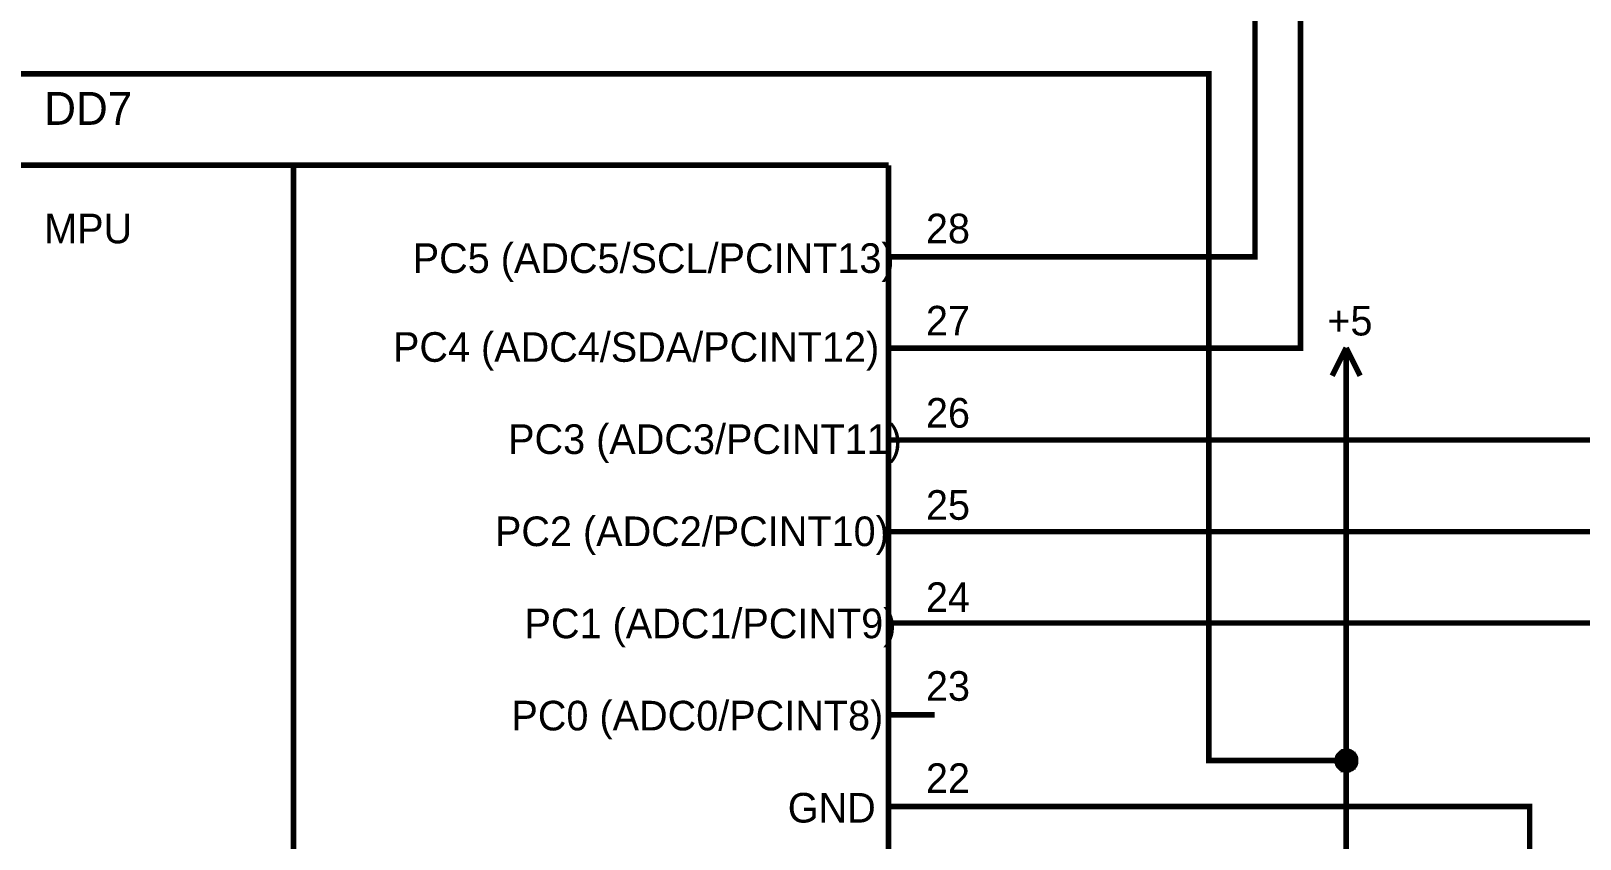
# Model space of a CAD drawing. Header units: millimetres. Extents: x 0 to 841, y 0 to 594.
# Drawn here: x 405.7 to 490.3, y 348.2 to 392.3 of the extents above; entities that cross this region are included whole.
import ezdxf

# ---------------------------------------------------------------- set-up
doc = ezdxf.new("R2010")
doc.units = ezdxf.units.MM
doc.layers.add('Sheet', color=255, linetype='Continuous')

msp = doc.modelspace()

# ---------------------------------------------------------------- linework, layer by layer
at = {"layer": 'Sheet'}
for points, const_width in [([(250.023, 502.479), (305.022, 502.479), (305.022, 487.499), (472.512, 487.499), (472.512, 379.987), (455.018, 379.987)], 0.3), ([(560.008, 502.479), (527.511, 502.479), (527.511, 369.992), (455.018, 369.992)], 0.3), ([(250.023, 492.485), (302.507, 492.485), (302.507, 482.49), (475.005, 482.49), (475.005, 375.001), (455.018, 375.001)], 0.3), ([(585.003, 442.49), (532.497, 442.49), (532.497, 364.984), (455.018, 364.984)], 0.3), ([(477.498, 331.497), (477.498, 339.987), (477.498, 352.497), (469.997, 352.497), (469.997, 389.981), (357.506, 389.981), (357.506, 349.981), (362.514, 349.981)], 0.3), ([(365.007, 384.995), (452.502, 384.995)], 0.3), ([(420.006, 384.995), (420.006, 309.981)], 0.3), ([(452.502, 384.995), (452.502, 309.981)], 0.3), ([(452.502, 379.987), (455.018, 379.987)], 0.3), ([(615.007, 379.987), (537.573, 379.987), (537.573, 359.998), (455.018, 359.998)], 0.3), ([(452.502, 375.001), (455.018, 375.001)], 0.3), ([(477.498, 375.023), (476.734, 373.496)], 0.3), ([(477.498, 375.023), (478.261, 373.496)], 0.3), ([(477.498, 372.485), (477.498, 375.023)], 0.3), ([(477.498, 372.485), (477.498, 352.497)], 0.3), ([(452.502, 369.992), (455.018, 369.992)], 0.3), ([(452.502, 364.984), (455.018, 364.984)], 0.3), ([(452.502, 359.998), (455.018, 359.998)], 0.3), ([(452.502, 354.99), (455.018, 354.99)], 0.3), ([(477.004, 352.497), (477.004, 352.519), (477.004, 352.542), (477.004, 352.564), (477.004, 352.586), (477.026, 352.609), (477.026, 352.631), (477.026, 352.676), (477.049, 352.699), (477.049, 352.699), (477.071, 352.721), (477.071, 352.744), (477.094, 352.766), (477.094, 352.789), (477.116, 352.811), (477.139, 352.833), (477.139, 352.833), (477.161, 352.856), (477.184, 352.878), (477.206, 352.901), (477.228, 352.901), (477.251, 352.923), (477.273, 352.923), (477.296, 352.946), (477.318, 352.946), (477.318, 352.968), (477.363, 352.968), (477.386, 352.968), (477.408, 352.991), (477.431, 352.991), (477.453, 352.991), (477.475, 352.991), (477.498, 352.991)], 0.3), ([(477.004, 352.497), (477.004, 352.519), (477.004, 352.542), (477.004, 352.564), (477.004, 352.586), (477.026, 352.609), (477.026, 352.631), (477.026, 352.676), (477.049, 352.699), (477.049, 352.699), (477.071, 352.721), (477.071, 352.744), (477.094, 352.766), (477.094, 352.789), (477.116, 352.811), (477.139, 352.833), (477.139, 352.833), (477.161, 352.856), (477.184, 352.878), (477.206, 352.901), (477.228, 352.901), (477.251, 352.923), (477.273, 352.923), (477.296, 352.946), (477.318, 352.946), (477.318, 352.968), (477.363, 352.968), (477.386, 352.968), (477.408, 352.991), (477.431, 352.991), (477.453, 352.991), (477.475, 352.991), (477.498, 352.991)], 0.3), ([(477.004, 352.497), (477.004, 352.519), (477.004, 352.542), (477.004, 352.564), (477.004, 352.586), (477.026, 352.609), (477.026, 352.631), (477.026, 352.676), (477.049, 352.699), (477.049, 352.699), (477.071, 352.721), (477.071, 352.744), (477.094, 352.766), (477.094, 352.789), (477.116, 352.811), (477.139, 352.833), (477.139, 352.833), (477.161, 352.856), (477.184, 352.878), (477.206, 352.901), (477.228, 352.901), (477.251, 352.923), (477.273, 352.923), (477.296, 352.946), (477.318, 352.946), (477.318, 352.968), (477.363, 352.968), (477.386, 352.968), (477.408, 352.991), (477.431, 352.991), (477.453, 352.991), (477.475, 352.991), (477.498, 352.991)], 0.3), ([(477.004, 352.497), (477.004, 352.519), (477.004, 352.542), (477.004, 352.564), (477.004, 352.586), (477.026, 352.609), (477.026, 352.631), (477.026, 352.676), (477.049, 352.699), (477.049, 352.699), (477.071, 352.721), (477.071, 352.744), (477.094, 352.766), (477.094, 352.789), (477.116, 352.811), (477.139, 352.833), (477.139, 352.833), (477.161, 352.856), (477.184, 352.878), (477.206, 352.901), (477.228, 352.901), (477.251, 352.923), (477.273, 352.923), (477.296, 352.946), (477.318, 352.946), (477.318, 352.968), (477.363, 352.968), (477.386, 352.968), (477.408, 352.991), (477.431, 352.991), (477.453, 352.991), (477.475, 352.991), (477.498, 352.991)], 0.3), ([(477.004, 352.497), (477.004, 352.519), (477.004, 352.542), (477.004, 352.564), (477.004, 352.586), (477.026, 352.609), (477.026, 352.631), (477.026, 352.676), (477.049, 352.699), (477.049, 352.699), (477.071, 352.721), (477.071, 352.744), (477.094, 352.766), (477.094, 352.789), (477.116, 352.811), (477.139, 352.833), (477.139, 352.833), (477.161, 352.856), (477.184, 352.878), (477.206, 352.901), (477.228, 352.901), (477.251, 352.923), (477.273, 352.923), (477.296, 352.946), (477.318, 352.946), (477.318, 352.968), (477.363, 352.968), (477.386, 352.968), (477.408, 352.991), (477.431, 352.991), (477.453, 352.991), (477.475, 352.991), (477.498, 352.991)], 0.0991), ([(477.004, 352.497), (477.004, 352.519), (477.004, 352.542), (477.004, 352.564), (477.004, 352.586), (477.026, 352.609), (477.026, 352.631), (477.026, 352.676), (477.049, 352.699), (477.049, 352.699), (477.071, 352.721), (477.071, 352.744), (477.094, 352.766), (477.094, 352.789), (477.116, 352.811), (477.139, 352.833), (477.139, 352.833), (477.161, 352.856), (477.184, 352.878), (477.206, 352.901), (477.228, 352.901), (477.251, 352.923), (477.273, 352.923), (477.296, 352.946), (477.318, 352.946), (477.318, 352.968), (477.363, 352.968), (477.386, 352.968), (477.408, 352.991), (477.431, 352.991), (477.453, 352.991), (477.475, 352.991), (477.498, 352.991)], 0.0991), ([(477.004, 352.497), (477.004, 352.519), (477.004, 352.542), (477.004, 352.564), (477.004, 352.586), (477.026, 352.609), (477.026, 352.631), (477.026, 352.676), (477.049, 352.699), (477.049, 352.699), (477.071, 352.721), (477.071, 352.744), (477.094, 352.766), (477.094, 352.789), (477.116, 352.811), (477.139, 352.833), (477.139, 352.833), (477.161, 352.856), (477.184, 352.878), (477.206, 352.901), (477.228, 352.901), (477.251, 352.923), (477.273, 352.923), (477.296, 352.946), (477.318, 352.946), (477.318, 352.968), (477.363, 352.968), (477.386, 352.968), (477.408, 352.991), (477.431, 352.991), (477.453, 352.991), (477.475, 352.991), (477.498, 352.991)], 0.0991), ([(477.004, 352.497), (477.004, 352.519), (477.004, 352.542), (477.004, 352.564), (477.004, 352.586), (477.026, 352.609), (477.026, 352.631), (477.026, 352.676), (477.049, 352.699), (477.049, 352.699), (477.071, 352.721), (477.071, 352.744), (477.094, 352.766), (477.094, 352.789), (477.116, 352.811), (477.139, 352.833), (477.139, 352.833), (477.161, 352.856), (477.184, 352.878), (477.206, 352.901), (477.228, 352.901), (477.251, 352.923), (477.273, 352.923), (477.296, 352.946), (477.318, 352.946), (477.318, 352.968), (477.363, 352.968), (477.386, 352.968), (477.408, 352.991), (477.431, 352.991), (477.453, 352.991), (477.475, 352.991), (477.498, 352.991)], 0.0991), ([(477.498, 352.991), (477.498, 352.991)], 0.3), ([(477.498, 352.991), (477.52, 352.991), (477.543, 352.991), (477.588, 352.991), (477.61, 352.991), (477.633, 352.968), (477.655, 352.968), (477.678, 352.968), (477.7, 352.946), (477.722, 352.946), (477.745, 352.923), (477.767, 352.923), (477.79, 352.901), (477.812, 352.901), (477.835, 352.878), (477.857, 352.856), (477.857, 352.833), (477.88, 352.833), (477.902, 352.811), (477.925, 352.789), (477.925, 352.766), (477.947, 352.744), (477.947, 352.721), (477.97, 352.699), (477.97, 352.699), (477.992, 352.676), (477.992, 352.631), (477.992, 352.609), (478.014, 352.586), (478.014, 352.564), (478.014, 352.542), (478.014, 352.519), (478.014, 352.497)], 0.3), ([(477.498, 352.991), (477.498, 352.991)], 0.3), ([(477.498, 352.991), (477.52, 352.991), (477.543, 352.991), (477.588, 352.991), (477.61, 352.991), (477.633, 352.968), (477.655, 352.968), (477.678, 352.968), (477.7, 352.946), (477.722, 352.946), (477.745, 352.923), (477.767, 352.923), (477.79, 352.901), (477.812, 352.901), (477.835, 352.878), (477.857, 352.856), (477.857, 352.833), (477.88, 352.833), (477.902, 352.811), (477.925, 352.789), (477.925, 352.766), (477.947, 352.744), (477.947, 352.721), (477.97, 352.699), (477.97, 352.699), (477.992, 352.676), (477.992, 352.631), (477.992, 352.609), (478.014, 352.586), (478.014, 352.564), (478.014, 352.542), (478.014, 352.519), (478.014, 352.497)], 0.3), ([(477.498, 352.991), (477.498, 352.991)], 0.3), ([(477.498, 352.991), (477.52, 352.991), (477.543, 352.991), (477.588, 352.991), (477.61, 352.991), (477.633, 352.968), (477.655, 352.968), (477.678, 352.968), (477.7, 352.946), (477.722, 352.946), (477.745, 352.923), (477.767, 352.923), (477.79, 352.901), (477.812, 352.901), (477.835, 352.878), (477.857, 352.856), (477.857, 352.833), (477.88, 352.833), (477.902, 352.811), (477.925, 352.789), (477.925, 352.766), (477.947, 352.744), (477.947, 352.721), (477.97, 352.699), (477.97, 352.699), (477.992, 352.676), (477.992, 352.631), (477.992, 352.609), (478.014, 352.586), (478.014, 352.564), (478.014, 352.542), (478.014, 352.519), (478.014, 352.497)], 0.3), ([(477.498, 352.991), (477.498, 352.991)], 0.3), ([(477.498, 352.991), (477.52, 352.991), (477.543, 352.991), (477.588, 352.991), (477.61, 352.991), (477.633, 352.968), (477.655, 352.968), (477.678, 352.968), (477.7, 352.946), (477.722, 352.946), (477.745, 352.923), (477.767, 352.923), (477.79, 352.901), (477.812, 352.901), (477.835, 352.878), (477.857, 352.856), (477.857, 352.833), (477.88, 352.833), (477.902, 352.811), (477.925, 352.789), (477.925, 352.766), (477.947, 352.744), (477.947, 352.721), (477.97, 352.699), (477.97, 352.699), (477.992, 352.676), (477.992, 352.631), (477.992, 352.609), (478.014, 352.586), (478.014, 352.564), (478.014, 352.542), (478.014, 352.519), (478.014, 352.497)], 0.3), ([(477.498, 352.991), (477.498, 352.991)], 0.0991), ([(477.498, 352.991), (477.52, 352.991), (477.543, 352.991), (477.588, 352.991), (477.61, 352.991), (477.633, 352.968), (477.655, 352.968), (477.678, 352.968), (477.7, 352.946), (477.722, 352.946), (477.745, 352.923), (477.767, 352.923), (477.79, 352.901), (477.812, 352.901), (477.835, 352.878), (477.857, 352.856), (477.857, 352.833), (477.88, 352.833), (477.902, 352.811), (477.925, 352.789), (477.925, 352.766), (477.947, 352.744), (477.947, 352.721), (477.97, 352.699), (477.97, 352.699), (477.992, 352.676), (477.992, 352.631), (477.992, 352.609), (478.014, 352.586), (478.014, 352.564), (478.014, 352.542), (478.014, 352.519), (478.014, 352.497)], 0.0991), ([(477.498, 352.991), (477.498, 352.991)], 0.0991), ([(477.498, 352.991), (477.52, 352.991), (477.543, 352.991), (477.588, 352.991), (477.61, 352.991), (477.633, 352.968), (477.655, 352.968), (477.678, 352.968), (477.7, 352.946), (477.722, 352.946), (477.745, 352.923), (477.767, 352.923), (477.79, 352.901), (477.812, 352.901), (477.835, 352.878), (477.857, 352.856), (477.857, 352.833), (477.88, 352.833), (477.902, 352.811), (477.925, 352.789), (477.925, 352.766), (477.947, 352.744), (477.947, 352.721), (477.97, 352.699), (477.97, 352.699), (477.992, 352.676), (477.992, 352.631), (477.992, 352.609), (478.014, 352.586), (478.014, 352.564), (478.014, 352.542), (478.014, 352.519), (478.014, 352.497)], 0.0991), ([(477.498, 352.991), (477.498, 352.991)], 0.0991), ([(477.498, 352.991), (477.52, 352.991), (477.543, 352.991), (477.588, 352.991), (477.61, 352.991), (477.633, 352.968), (477.655, 352.968), (477.678, 352.968), (477.7, 352.946), (477.722, 352.946), (477.745, 352.923), (477.767, 352.923), (477.79, 352.901), (477.812, 352.901), (477.835, 352.878), (477.857, 352.856), (477.857, 352.833), (477.88, 352.833), (477.902, 352.811), (477.925, 352.789), (477.925, 352.766), (477.947, 352.744), (477.947, 352.721), (477.97, 352.699), (477.97, 352.699), (477.992, 352.676), (477.992, 352.631), (477.992, 352.609), (478.014, 352.586), (478.014, 352.564), (478.014, 352.542), (478.014, 352.519), (478.014, 352.497)], 0.0991), ([(477.498, 352.991), (477.498, 352.991)], 0.0991), ([(477.498, 352.991), (477.52, 352.991), (477.543, 352.991), (477.588, 352.991), (477.61, 352.991), (477.633, 352.968), (477.655, 352.968), (477.678, 352.968), (477.7, 352.946), (477.722, 352.946), (477.745, 352.923), (477.767, 352.923), (477.79, 352.901), (477.812, 352.901), (477.835, 352.878), (477.857, 352.856), (477.857, 352.833), (477.88, 352.833), (477.902, 352.811), (477.925, 352.789), (477.925, 352.766), (477.947, 352.744), (477.947, 352.721), (477.97, 352.699), (477.97, 352.699), (477.992, 352.676), (477.992, 352.631), (477.992, 352.609), (478.014, 352.586), (478.014, 352.564), (478.014, 352.542), (478.014, 352.519), (478.014, 352.497)], 0.0991), ([(477.498, 351.98), (477.475, 351.98), (477.453, 351.98), (477.431, 351.98), (477.408, 351.98), (477.386, 352.002), (477.363, 352.002), (477.318, 352.002), (477.318, 352.025), (477.296, 352.025), (477.273, 352.047), (477.251, 352.047), (477.228, 352.07), (477.206, 352.07), (477.184, 352.092), (477.161, 352.115), (477.139, 352.137), (477.139, 352.137), (477.116, 352.16), (477.094, 352.182), (477.094, 352.205), (477.071, 352.227), (477.071, 352.25), (477.049, 352.272), (477.049, 352.294), (477.026, 352.317), (477.026, 352.339), (477.026, 352.362), (477.004, 352.384), (477.004, 352.407), (477.004, 352.452), (477.004, 352.474), (477.004, 352.497)], 0.3), ([(477.004, 352.497), (477.004, 352.497)], 0.3), ([(477.498, 351.98), (477.475, 351.98), (477.453, 351.98), (477.431, 351.98), (477.408, 351.98), (477.386, 352.002), (477.363, 352.002), (477.318, 352.002), (477.318, 352.025), (477.296, 352.025), (477.273, 352.047), (477.251, 352.047), (477.228, 352.07), (477.206, 352.07), (477.184, 352.092), (477.161, 352.115), (477.139, 352.137), (477.139, 352.137), (477.116, 352.16), (477.094, 352.182), (477.094, 352.205), (477.071, 352.227), (477.071, 352.25), (477.049, 352.272), (477.049, 352.294), (477.026, 352.317), (477.026, 352.339), (477.026, 352.362), (477.004, 352.384), (477.004, 352.407), (477.004, 352.452), (477.004, 352.474), (477.004, 352.497)], 0.3), ([(477.004, 352.497), (477.004, 352.497)], 0.3), ([(477.498, 351.98), (477.475, 351.98), (477.453, 351.98), (477.431, 351.98), (477.408, 351.98), (477.386, 352.002), (477.363, 352.002), (477.318, 352.002), (477.318, 352.025), (477.296, 352.025), (477.273, 352.047), (477.251, 352.047), (477.228, 352.07), (477.206, 352.07), (477.184, 352.092), (477.161, 352.115), (477.139, 352.137), (477.139, 352.137), (477.116, 352.16), (477.094, 352.182), (477.094, 352.205), (477.071, 352.227), (477.071, 352.25), (477.049, 352.272), (477.049, 352.294), (477.026, 352.317), (477.026, 352.339), (477.026, 352.362), (477.004, 352.384), (477.004, 352.407), (477.004, 352.452), (477.004, 352.474), (477.004, 352.497)], 0.3), ([(477.004, 352.497), (477.004, 352.497)], 0.3), ([(477.498, 351.98), (477.475, 351.98), (477.453, 351.98), (477.431, 351.98), (477.408, 351.98), (477.386, 352.002), (477.363, 352.002), (477.318, 352.002), (477.318, 352.025), (477.296, 352.025), (477.273, 352.047), (477.251, 352.047), (477.228, 352.07), (477.206, 352.07), (477.184, 352.092), (477.161, 352.115), (477.139, 352.137), (477.139, 352.137), (477.116, 352.16), (477.094, 352.182), (477.094, 352.205), (477.071, 352.227), (477.071, 352.25), (477.049, 352.272), (477.049, 352.294), (477.026, 352.317), (477.026, 352.339), (477.026, 352.362), (477.004, 352.384), (477.004, 352.407), (477.004, 352.452), (477.004, 352.474), (477.004, 352.497)], 0.3), ([(477.004, 352.497), (477.004, 352.497)], 0.3), ([(477.498, 351.98), (477.475, 351.98), (477.453, 351.98), (477.431, 351.98), (477.408, 351.98), (477.386, 352.002), (477.363, 352.002), (477.318, 352.002), (477.318, 352.025), (477.296, 352.025), (477.273, 352.047), (477.251, 352.047), (477.228, 352.07), (477.206, 352.07), (477.184, 352.092), (477.161, 352.115), (477.139, 352.137), (477.139, 352.137), (477.116, 352.16), (477.094, 352.182), (477.094, 352.205), (477.071, 352.227), (477.071, 352.25), (477.049, 352.272), (477.049, 352.294), (477.026, 352.317), (477.026, 352.339), (477.026, 352.362), (477.004, 352.384), (477.004, 352.407), (477.004, 352.452), (477.004, 352.474), (477.004, 352.497)], 0.0991), ([(477.004, 352.497), (477.004, 352.497)], 0.0991), ([(477.498, 351.98), (477.475, 351.98), (477.453, 351.98), (477.431, 351.98), (477.408, 351.98), (477.386, 352.002), (477.363, 352.002), (477.318, 352.002), (477.318, 352.025), (477.296, 352.025), (477.273, 352.047), (477.251, 352.047), (477.228, 352.07), (477.206, 352.07), (477.184, 352.092), (477.161, 352.115), (477.139, 352.137), (477.139, 352.137), (477.116, 352.16), (477.094, 352.182), (477.094, 352.205), (477.071, 352.227), (477.071, 352.25), (477.049, 352.272), (477.049, 352.294), (477.026, 352.317), (477.026, 352.339), (477.026, 352.362), (477.004, 352.384), (477.004, 352.407), (477.004, 352.452), (477.004, 352.474), (477.004, 352.497)], 0.0991), ([(477.004, 352.497), (477.004, 352.497)], 0.0991), ([(477.498, 351.98), (477.475, 351.98), (477.453, 351.98), (477.431, 351.98), (477.408, 351.98), (477.386, 352.002), (477.363, 352.002), (477.318, 352.002), (477.318, 352.025), (477.296, 352.025), (477.273, 352.047), (477.251, 352.047), (477.228, 352.07), (477.206, 352.07), (477.184, 352.092), (477.161, 352.115), (477.139, 352.137), (477.139, 352.137), (477.116, 352.16), (477.094, 352.182), (477.094, 352.205), (477.071, 352.227), (477.071, 352.25), (477.049, 352.272), (477.049, 352.294), (477.026, 352.317), (477.026, 352.339), (477.026, 352.362), (477.004, 352.384), (477.004, 352.407), (477.004, 352.452), (477.004, 352.474), (477.004, 352.497)], 0.0991), ([(477.004, 352.497), (477.004, 352.497)], 0.0991), ([(477.498, 351.98), (477.475, 351.98), (477.453, 351.98), (477.431, 351.98), (477.408, 351.98), (477.386, 352.002), (477.363, 352.002), (477.318, 352.002), (477.318, 352.025), (477.296, 352.025), (477.273, 352.047), (477.251, 352.047), (477.228, 352.07), (477.206, 352.07), (477.184, 352.092), (477.161, 352.115), (477.139, 352.137), (477.139, 352.137), (477.116, 352.16), (477.094, 352.182), (477.094, 352.205), (477.071, 352.227), (477.071, 352.25), (477.049, 352.272), (477.049, 352.294), (477.026, 352.317), (477.026, 352.339), (477.026, 352.362), (477.004, 352.384), (477.004, 352.407), (477.004, 352.452), (477.004, 352.474), (477.004, 352.497)], 0.0991), ([(477.004, 352.497), (477.004, 352.497)], 0.0991), ([(478.014, 352.497), (478.014, 352.474), (478.014, 352.452), (478.014, 352.407), (478.014, 352.384), (477.992, 352.362), (477.992, 352.339), (477.992, 352.317), (477.97, 352.294), (477.97, 352.272), (477.947, 352.25), (477.947, 352.227), (477.925, 352.205), (477.925, 352.182), (477.902, 352.16), (477.88, 352.137), (477.857, 352.137), (477.857, 352.115), (477.835, 352.092), (477.812, 352.07), (477.79, 352.07), (477.767, 352.047), (477.745, 352.047), (477.722, 352.025), (477.7, 352.025), (477.678, 352.002), (477.655, 352.002), (477.633, 352.002), (477.61, 351.98), (477.588, 351.98), (477.543, 351.98), (477.52, 351.98), (477.498, 351.98)], 0.3), ([(478.014, 352.497), (478.014, 352.474), (478.014, 352.452), (478.014, 352.407), (478.014, 352.384), (477.992, 352.362), (477.992, 352.339), (477.992, 352.317), (477.97, 352.294), (477.97, 352.272), (477.947, 352.25), (477.947, 352.227), (477.925, 352.205), (477.925, 352.182), (477.902, 352.16), (477.88, 352.137), (477.857, 352.137), (477.857, 352.115), (477.835, 352.092), (477.812, 352.07), (477.79, 352.07), (477.767, 352.047), (477.745, 352.047), (477.722, 352.025), (477.7, 352.025), (477.678, 352.002), (477.655, 352.002), (477.633, 352.002), (477.61, 351.98), (477.588, 351.98), (477.543, 351.98), (477.52, 351.98), (477.498, 351.98)], 0.3), ([(478.014, 352.497), (478.014, 352.474), (478.014, 352.452), (478.014, 352.407), (478.014, 352.384), (477.992, 352.362), (477.992, 352.339), (477.992, 352.317), (477.97, 352.294), (477.97, 352.272), (477.947, 352.25), (477.947, 352.227), (477.925, 352.205), (477.925, 352.182), (477.902, 352.16), (477.88, 352.137), (477.857, 352.137), (477.857, 352.115), (477.835, 352.092), (477.812, 352.07), (477.79, 352.07), (477.767, 352.047), (477.745, 352.047), (477.722, 352.025), (477.7, 352.025), (477.678, 352.002), (477.655, 352.002), (477.633, 352.002), (477.61, 351.98), (477.588, 351.98), (477.543, 351.98), (477.52, 351.98), (477.498, 351.98)], 0.3), ([(478.014, 352.497), (478.014, 352.474), (478.014, 352.452), (478.014, 352.407), (478.014, 352.384), (477.992, 352.362), (477.992, 352.339), (477.992, 352.317), (477.97, 352.294), (477.97, 352.272), (477.947, 352.25), (477.947, 352.227), (477.925, 352.205), (477.925, 352.182), (477.902, 352.16), (477.88, 352.137), (477.857, 352.137), (477.857, 352.115), (477.835, 352.092), (477.812, 352.07), (477.79, 352.07), (477.767, 352.047), (477.745, 352.047), (477.722, 352.025), (477.7, 352.025), (477.678, 352.002), (477.655, 352.002), (477.633, 352.002), (477.61, 351.98), (477.588, 351.98), (477.543, 351.98), (477.52, 351.98), (477.498, 351.98)], 0.3), ([(478.014, 352.497), (478.014, 352.474), (478.014, 352.452), (478.014, 352.407), (478.014, 352.384), (477.992, 352.362), (477.992, 352.339), (477.992, 352.317), (477.97, 352.294), (477.97, 352.272), (477.947, 352.25), (477.947, 352.227), (477.925, 352.205), (477.925, 352.182), (477.902, 352.16), (477.88, 352.137), (477.857, 352.137), (477.857, 352.115), (477.835, 352.092), (477.812, 352.07), (477.79, 352.07), (477.767, 352.047), (477.745, 352.047), (477.722, 352.025), (477.7, 352.025), (477.678, 352.002), (477.655, 352.002), (477.633, 352.002), (477.61, 351.98), (477.588, 351.98), (477.543, 351.98), (477.52, 351.98), (477.498, 351.98)], 0.0991), ([(478.014, 352.497), (478.014, 352.474), (478.014, 352.452), (478.014, 352.407), (478.014, 352.384), (477.992, 352.362), (477.992, 352.339), (477.992, 352.317), (477.97, 352.294), (477.97, 352.272), (477.947, 352.25), (477.947, 352.227), (477.925, 352.205), (477.925, 352.182), (477.902, 352.16), (477.88, 352.137), (477.857, 352.137), (477.857, 352.115), (477.835, 352.092), (477.812, 352.07), (477.79, 352.07), (477.767, 352.047), (477.745, 352.047), (477.722, 352.025), (477.7, 352.025), (477.678, 352.002), (477.655, 352.002), (477.633, 352.002), (477.61, 351.98), (477.588, 351.98), (477.543, 351.98), (477.52, 351.98), (477.498, 351.98)], 0.0991), ([(478.014, 352.497), (478.014, 352.474), (478.014, 352.452), (478.014, 352.407), (478.014, 352.384), (477.992, 352.362), (477.992, 352.339), (477.992, 352.317), (477.97, 352.294), (477.97, 352.272), (477.947, 352.25), (477.947, 352.227), (477.925, 352.205), (477.925, 352.182), (477.902, 352.16), (477.88, 352.137), (477.857, 352.137), (477.857, 352.115), (477.835, 352.092), (477.812, 352.07), (477.79, 352.07), (477.767, 352.047), (477.745, 352.047), (477.722, 352.025), (477.7, 352.025), (477.678, 352.002), (477.655, 352.002), (477.633, 352.002), (477.61, 351.98), (477.588, 351.98), (477.543, 351.98), (477.52, 351.98), (477.498, 351.98)], 0.0991), ([(478.014, 352.497), (478.014, 352.474), (478.014, 352.452), (478.014, 352.407), (478.014, 352.384), (477.992, 352.362), (477.992, 352.339), (477.992, 352.317), (477.97, 352.294), (477.97, 352.272), (477.947, 352.25), (477.947, 352.227), (477.925, 352.205), (477.925, 352.182), (477.902, 352.16), (477.88, 352.137), (477.857, 352.137), (477.857, 352.115), (477.835, 352.092), (477.812, 352.07), (477.79, 352.07), (477.767, 352.047), (477.745, 352.047), (477.722, 352.025), (477.7, 352.025), (477.678, 352.002), (477.655, 352.002), (477.633, 352.002), (477.61, 351.98), (477.588, 351.98), (477.543, 351.98), (477.52, 351.98), (477.498, 351.98)], 0.0991), ([(478.014, 352.497), (478.014, 352.497), (478.014, 352.497), (478.014, 352.497), (478.014, 352.497), (478.014, 352.497), (478.014, 352.497), (478.014, 352.497), (478.014, 352.497), (478.014, 352.497), (478.014, 352.497), (478.014, 352.497), (478.014, 352.497), (478.014, 352.497), (478.014, 352.497), (478.014, 352.497), (478.014, 352.497), (478.014, 352.497), (478.014, 352.497), (478.014, 352.497), (478.014, 352.497), (478.014, 352.497), (478.014, 352.497), (478.014, 352.497), (478.014, 352.497), (478.014, 352.497), (478.014, 352.497), (478.014, 352.497), (478.014, 352.497), (478.014, 352.497), (478.014, 352.497), (478.014, 352.497), (478.014, 352.497)], 0.3), ([(478.014, 352.497), (478.014, 352.497)], 0.3), ([(478.014, 352.497), (478.014, 352.497), (478.014, 352.497), (478.014, 352.497), (478.014, 352.497), (478.014, 352.497), (478.014, 352.497), (478.014, 352.497), (478.014, 352.497), (478.014, 352.497), (478.014, 352.497), (478.014, 352.497), (478.014, 352.497), (478.014, 352.497), (478.014, 352.497), (478.014, 352.497), (478.014, 352.497), (478.014, 352.497), (478.014, 352.497), (478.014, 352.497), (478.014, 352.497), (478.014, 352.497), (478.014, 352.497), (478.014, 352.497), (478.014, 352.497), (478.014, 352.497), (478.014, 352.497), (478.014, 352.497), (478.014, 352.497), (478.014, 352.497), (478.014, 352.497), (478.014, 352.497), (478.014, 352.497)], 0.3), ([(478.014, 352.497), (478.014, 352.497)], 0.3), ([(478.014, 352.497), (478.014, 352.497), (478.014, 352.497), (478.014, 352.497), (478.014, 352.497), (478.014, 352.497), (478.014, 352.497), (478.014, 352.497), (478.014, 352.497), (478.014, 352.497), (478.014, 352.497), (478.014, 352.497), (478.014, 352.497), (478.014, 352.497), (478.014, 352.497), (478.014, 352.497), (478.014, 352.497), (478.014, 352.497), (478.014, 352.497), (478.014, 352.497), (478.014, 352.497), (478.014, 352.497), (478.014, 352.497), (478.014, 352.497), (478.014, 352.497), (478.014, 352.497), (478.014, 352.497), (478.014, 352.497), (478.014, 352.497), (478.014, 352.497), (478.014, 352.497), (478.014, 352.497), (478.014, 352.497)], 0.3), ([(478.014, 352.497), (478.014, 352.497)], 0.3), ([(478.014, 352.497), (478.014, 352.497), (478.014, 352.497), (478.014, 352.497), (478.014, 352.497), (478.014, 352.497), (478.014, 352.497), (478.014, 352.497), (478.014, 352.497), (478.014, 352.497), (478.014, 352.497), (478.014, 352.497), (478.014, 352.497), (478.014, 352.497), (478.014, 352.497), (478.014, 352.497), (478.014, 352.497), (478.014, 352.497), (478.014, 352.497), (478.014, 352.497), (478.014, 352.497), (478.014, 352.497), (478.014, 352.497), (478.014, 352.497), (478.014, 352.497), (478.014, 352.497), (478.014, 352.497), (478.014, 352.497), (478.014, 352.497), (478.014, 352.497), (478.014, 352.497), (478.014, 352.497), (478.014, 352.497)], 0.3), ([(478.014, 352.497), (478.014, 352.497)], 0.3), ([(478.014, 352.497), (478.014, 352.497), (478.014, 352.497), (478.014, 352.497), (478.014, 352.497), (478.014, 352.497), (478.014, 352.497), (478.014, 352.497), (478.014, 352.497), (478.014, 352.497), (478.014, 352.497), (478.014, 352.497), (478.014, 352.497), (478.014, 352.497), (478.014, 352.497), (478.014, 352.497), (478.014, 352.497), (478.014, 352.497), (478.014, 352.497), (478.014, 352.497), (478.014, 352.497), (478.014, 352.497), (478.014, 352.497), (478.014, 352.497), (478.014, 352.497), (478.014, 352.497), (478.014, 352.497), (478.014, 352.497), (478.014, 352.497), (478.014, 352.497), (478.014, 352.497), (478.014, 352.497), (478.014, 352.497)], 0.0991), ([(478.014, 352.497), (478.014, 352.497)], 0.0991), ([(478.014, 352.497), (478.014, 352.497), (478.014, 352.497), (478.014, 352.497), (478.014, 352.497), (478.014, 352.497), (478.014, 352.497), (478.014, 352.497), (478.014, 352.497), (478.014, 352.497), (478.014, 352.497), (478.014, 352.497), (478.014, 352.497), (478.014, 352.497), (478.014, 352.497), (478.014, 352.497), (478.014, 352.497), (478.014, 352.497), (478.014, 352.497), (478.014, 352.497), (478.014, 352.497), (478.014, 352.497), (478.014, 352.497), (478.014, 352.497), (478.014, 352.497), (478.014, 352.497), (478.014, 352.497), (478.014, 352.497), (478.014, 352.497), (478.014, 352.497), (478.014, 352.497), (478.014, 352.497), (478.014, 352.497)], 0.0991), ([(478.014, 352.497), (478.014, 352.497)], 0.0991), ([(478.014, 352.497), (478.014, 352.497), (478.014, 352.497), (478.014, 352.497), (478.014, 352.497), (478.014, 352.497), (478.014, 352.497), (478.014, 352.497), (478.014, 352.497), (478.014, 352.497), (478.014, 352.497), (478.014, 352.497), (478.014, 352.497), (478.014, 352.497), (478.014, 352.497), (478.014, 352.497), (478.014, 352.497), (478.014, 352.497), (478.014, 352.497), (478.014, 352.497), (478.014, 352.497), (478.014, 352.497), (478.014, 352.497), (478.014, 352.497), (478.014, 352.497), (478.014, 352.497), (478.014, 352.497), (478.014, 352.497), (478.014, 352.497), (478.014, 352.497), (478.014, 352.497), (478.014, 352.497), (478.014, 352.497)], 0.0991), ([(478.014, 352.497), (478.014, 352.497)], 0.0991), ([(478.014, 352.497), (478.014, 352.497), (478.014, 352.497), (478.014, 352.497), (478.014, 352.497), (478.014, 352.497), (478.014, 352.497), (478.014, 352.497), (478.014, 352.497), (478.014, 352.497), (478.014, 352.497), (478.014, 352.497), (478.014, 352.497), (478.014, 352.497), (478.014, 352.497), (478.014, 352.497), (478.014, 352.497), (478.014, 352.497), (478.014, 352.497), (478.014, 352.497), (478.014, 352.497), (478.014, 352.497), (478.014, 352.497), (478.014, 352.497), (478.014, 352.497), (478.014, 352.497), (478.014, 352.497), (478.014, 352.497), (478.014, 352.497), (478.014, 352.497), (478.014, 352.497), (478.014, 352.497), (478.014, 352.497)], 0.0991), ([(478.014, 352.497), (478.014, 352.497)], 0.0991), ([(452.502, 349.981), (455.018, 349.981)], 0.3), ([(455.018, 349.981), (487.514, 349.981), (487.514, 279.998), (487.514, 269.982)], 0.3)]:
    msp.add_lwpolyline(points, dxfattribs=dict(at, const_width=const_width))
at = {"layer": 'Sheet', "const_width": 0.508}
msp.add_lwpolyline([(477.246, 352.5, 1), (477.754, 352.5, 1)], format="xyb", close=True, dxfattribs=at)

# ---------------------------------------------------------------- texts
at = {"layer": 'Sheet'}
for s, height, p in [('DD7', 1.7967, (406.396, 387.196)), ('28', 1.6171, (454.546, 380.728)), ('MPU', 1.6171, (406.396, 380.728)), ('PC5 (ADC5/SCL/PCINT13)', 1.61706, (426.519, 379.111)), ('27', 1.6171, (454.546, 375.697)), ('+5', 1.6171, (476.465, 375.697)), ('PC4 (ADC4/SDA/PCINT12)', 1.61706, (425.441, 374.26)), ('26', 1.6171, (454.546, 370.666)), ('PC3 (ADC3/PCINT11)', 1.61706, (431.729, 369.229)), ('25', 1.6171, (454.546, 365.635)), ('PC2 (ADC2/PCINT10)', 1.61706, (431.01, 364.198)), ('24', 1.6171, (454.546, 360.604)), ('PC1 (ADC1/PCINT9)', 1.61706, (432.627, 359.167)), ('23', 1.6171, (454.546, 355.753)), ('PC0 (ADC0/PCINT8)', 1.61706, (431.909, 354.136)), ('22', 1.6171, (454.546, 350.722)), ('GND', 1.6171, (447, 349.105))]:
    msp.add_text(s, height=height, dxfattribs=at).set_placement(p)

doc.saveas('drawing.dxf')
